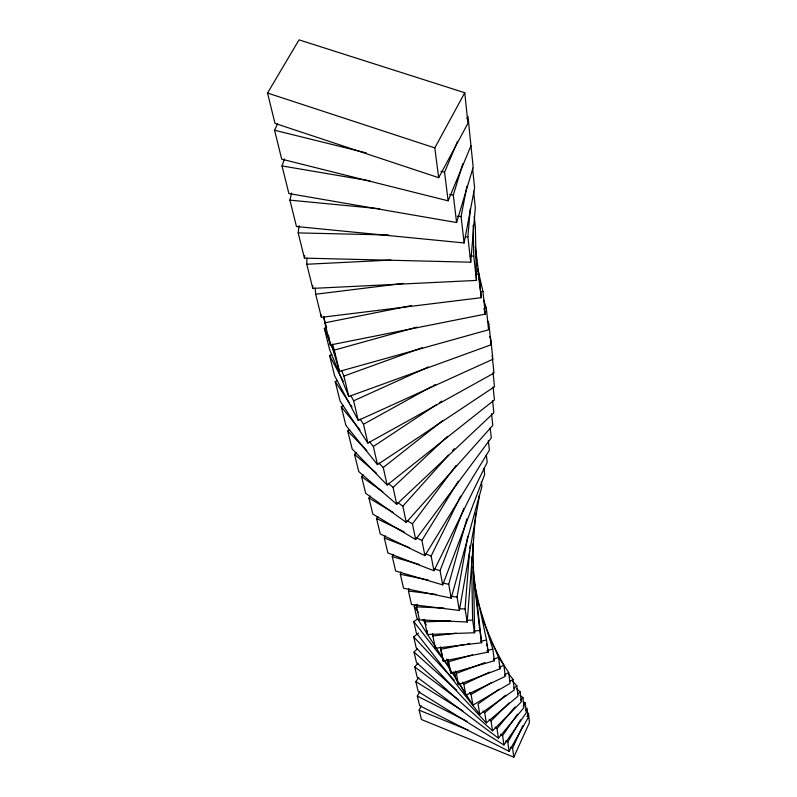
<?xml version="1.0" encoding="UTF-8"?>
<svg xmlns="http://www.w3.org/2000/svg" width="797" height="797" viewBox="0 0 797 797"><rect width="100%" height="100%" fill="white"/><g stroke="black" fill="none" stroke-linecap="round" stroke-linejoin="round"><path stroke-width="1.2" d="M474.225 216.186L475.361 226.976L476.437 280.414L312.763 288.394L312.813 285.914M312.763 288.394L306.775 264.255L306.925 258.118M416.831 604.415L416.612 606.886L419.471 619.917L467.181 621.999L475.67 513.138M467.181 621.999L465.05 608.968L469.632 550.787M469.822 548.316L470.021 545.835M299.114 225.621L298.168 232.903L304.434 258.128L470.728 262.203L475.321 207.788L473.597 191.16M470.728 262.203L467.879 236.839L470.3 208.635M304.434 258.128L304.753 255.678M408.911 588.604L408.453 591.025L411.481 604.495L459.371 610.462L457.079 597.043L467.809 536.182M459.371 610.462L478.977 498.583L478.658 496.123M291.612 192.984L289.909 200.137L296.464 226.527L464.123 242.946L474.613 187.933L472.581 168.187M464.123 242.946L461.074 216.585L466.912 186.259M401.021 571.887L400.323 574.278L403.521 588.196L451.202 598.099L481.936 486.519L481.338 481.846M451.202 598.099L448.741 584.281L466.853 518.897M284.469 158.942L282.028 165.935L288.883 193.551L456.601 222.532L473.179 167.31L467.969 116.432L467.012 118.713M456.601 222.532L453.304 195.096L462.868 163.584M393.18 554.304L392.273 556.615L395.641 571.011L442.704 584.868L484.686 474.434L483.958 468.427M442.704 584.868L440.074 570.612L463.854 508.376M277.655 123.615L274.557 130.24L281.71 159.171L448.123 200.824L470.967 145.821M448.123 200.824L444.567 172.252L457.458 141.497M421.264 705.763L419.142 710.167L421.444 719.532L513.776 757.15L512.601 748.144L522.862 725.629M526.966 716.623L528.501 713.245L529.467 722.62L513.776 757.15M385.449 535.813L384.323 538.025L387.87 552.939L433.937 570.732L487.206 462.32L486.329 454.898M433.937 570.732L431.117 556.017L460.676 496.142M438.679 177.701L467.909 123.346L464.761 92.731L299.034 39.85L267.533 93.04L274.985 123.366L438.679 177.701L434.813 147.903L464.761 92.731M419.84 691.766L417.299 696.04L419.65 705.684L509.054 751.302L507.809 742.097L520.481 719.86M525.91 710.336L527.116 708.214L528.112 717.778L509.054 751.302M377.848 516.426L376.543 518.518L380.259 533.97L424.911 555.639L489.418 450.136L488.342 440.671M424.911 555.639L421.902 540.436L458.285 481.189M418.684 677.659L415.825 681.624L418.216 691.557L503.933 744.986L502.608 735.581L517.482 714.192M523.151 706.042L525.273 702.994L523.161 701.699M503.933 744.986L526.299 712.747L525.273 702.994M370.446 496.093L368.941 498.065L372.847 514.085L415.675 539.559L491.301 437.842L490.215 428.099M415.675 539.559L412.457 523.828L456.113 465.378M417.987 663.194L414.739 666.95L417.17 677.191L498.424 738.171L524.018 707.507L522.952 697.544L519.973 695.343M498.424 738.171L497.009 728.548L515.091 706.939M520.59 700.354L522.952 697.544M363.253 474.853L361.589 476.676L365.674 493.303L406.271 522.443L492.795 425.409L491.53 413.693M406.271 522.443L402.844 506.175L448.532 455.147M452.676 450.514L454.34 448.651M516.416 688.538L520.132 691.816L521.258 701.988L492.556 730.819L491.042 720.966L509.014 702.954M517.562 694.386L520.132 691.816M492.556 730.819L416.502 662.596L414.032 652.046L417.538 648.628M356.329 452.646L354.496 454.34L358.77 471.595L396.737 504.282L493.861 412.776L492.576 400.702M396.737 504.282L393.09 487.415L447.506 436.367M512.581 681.305L516.825 685.769L518.01 696.17L486.329 722.879L484.715 712.777L505.487 695.303M513.985 688.15L516.825 685.769M486.329 722.879L416.223 647.792L413.713 636.923L418.395 633.087M349.684 429.523L347.721 431.047L352.174 448.98L387.133 485.024L494.449 399.905L493.104 387.073M387.133 485.024L383.247 467.53L442.743 420.527M417.837 618.821L413.782 621.61L416.323 632.818L479.784 714.321L514.264 689.983L513.009 679.353L508.386 673.535M499.032 689.196L478.061 703.97L479.784 714.321M510.02 681.465L513.009 679.353M343.368 405.454L341.285 406.809L345.928 425.459L377.479 464.641L494.499 386.734L493.014 372.289M377.479 464.641L373.365 446.489L436.567 404.577M439.675 402.515L441.747 401.14M458.235 682.212L472.94 705.116L510.03 683.408L508.695 672.519L499.221 658.103M472.94 705.116L471.097 694.496L491.51 682.561M504.401 675.029L508.695 672.519M442.863 658.272L416.791 617.685L414.221 606.128L417.389 604.315M337.4 380.428L335.228 381.624L340.05 401.011L367.885 443.092L493.971 373.106L492.167 355.552M367.885 443.092L363.512 424.233L430.988 386.914M433.16 385.718L435.341 384.513M491.619 642.233L503.883 665.226L505.308 676.364L465.837 695.223L463.864 684.314L489.438 672.12M499.44 667.348L503.883 665.226M331.831 354.456L329.569 355.472L334.571 375.656L358.261 420.408L492.855 359.258L490.763 338.715L489.507 336.563M358.261 420.408L353.639 400.801L428.427 366.929M483.221 620.913L498.563 657.386L500.078 668.803L458.484 684.613L456.382 673.405L484.885 662.586M494.01 659.119L498.563 657.386M326.67 327.527L324.349 328.364L329.53 349.385L348.787 396.507L491.062 344.812L488.89 323.572L487.365 320.235M348.787 396.507L343.896 376.094L422.241 347.711M476.925 598.437L492.785 649.047L494.399 660.753L450.943 673.266L448.691 661.729L472.531 654.875M486.828 650.76L492.785 649.047M483.51 299.642L486.3 307.811L488.561 329.789L339.452 371.372L334.292 350.112L416.881 327.129M483.909 308.479L486.3 307.811M464.88 644.424L440.841 649.266L443.222 661.141L488.252 652.076L486.519 640.071L474.504 583.414M467.281 643.946L469.692 643.458M480.511 641.276L486.519 640.071M323.761 316.837L324.877 322.835L411.202 305.64M480.511 291.841L482.942 291.363L477.722 268.798M324.877 322.835L330.307 344.991L485.323 314.108L482.942 291.363M315.194 288.066L315.692 294.223L403.412 283.403M476.307 274.417L478.778 274.118L475.41 247.1M315.692 294.223L321.39 317.345L481.288 297.68L478.778 274.118M432.592 633.535L432.841 635.986L456.322 633.207M473.617 631.154L479.794 630.427L481.647 642.761L435.381 648.23L432.841 635.986M306.775 264.255L390.889 260.081M470.061 256.156L473.767 255.976L476.437 280.414M424.741 619.399L424.751 621.869L450.534 620.903M466.494 620.305L472.631 620.076L474.623 632.748L427.451 634.492L424.751 621.869M298.168 232.903L388.597 234.995M465.398 236.779L467.879 236.839M416.612 606.886L443.939 608.061M460.078 608.749L465.05 608.968M289.909 200.137L379.8 208.774M457.378 216.226L461.074 216.585M408.453 591.025L436.417 594.492M451.002 596.295L457.079 597.043M282.028 165.935L370.117 180.929M449.638 194.468L453.304 195.096M400.323 574.278L428.168 580.027M442.694 583.025L448.741 584.281M274.557 130.24L366.192 152.885M440.95 171.355L444.567 172.252M392.273 556.615L419.092 564.465M434.245 568.909L440.074 570.612M267.533 93.04L434.813 147.903M384.323 538.025L409.439 547.678M425.409 553.825L431.117 556.017M419.142 710.167L468.158 730.082M510.329 747.217L512.601 748.144M376.543 518.518L404.199 531.878M416.363 537.756L421.902 540.436M417.299 696.04L466.972 721.315M505.607 740.981L507.809 742.097M368.941 498.065L393.359 512.521M407.147 520.69L412.457 523.828M415.825 681.624L462.878 710.874M500.516 734.286L502.608 735.581M361.589 476.676L382.719 491.779M397.813 502.568L402.844 506.175M414.739 666.95L458.355 699.607M495.027 727.063L497.009 728.548M354.496 454.34L376.144 472.89M388.378 483.38L393.09 487.415M414.032 652.046L456.711 690.242M489.189 719.302L491.042 720.966M347.721 431.047L366.789 450.624M378.914 463.087L383.247 467.53M413.713 636.923L454.29 680.269M483.022 710.974L484.715 712.777M341.285 406.809L360.065 430.041M369.449 441.648L373.365 446.489M413.782 621.61L448.213 665.734M335.228 381.624L349.375 402.923M350.72 404.956L352.065 406.988M360.144 419.162L363.512 424.233M414.221 606.128L418.236 612.365M422.918 619.638L426.265 624.838M469.762 692.414L471.097 694.496M444.198 660.354L456.9 680.13M329.569 355.472L343.328 381.374M350.77 395.402L353.639 400.801M462.708 682.102L463.864 684.314M454.35 673.126L455.505 675.338M459.52 683.069L465.837 695.223M499.121 666.521L500.078 668.803M324.349 328.364L335.049 354.506M341.564 370.416L343.896 376.094M455.446 671.114L456.382 673.405M453.344 671.991L458.484 684.613M493.662 658.402L494.399 660.753M447.984 659.368L448.691 661.729M446.669 659.069L450.943 673.266M332.538 344.184L334.292 350.112M326.312 326.89L323.512 316.439M331.492 344.443L339.452 371.372M484.217 309.306L485.323 314.108M476.755 597.82L477.772 602.642M486.459 643.637L486.977 646.048M487.485 648.459L488.252 652.076M440.352 646.855L443.222 661.141M328.494 335.298L330.307 344.991M475.401 250.427L475.859 254.064M476.158 256.485L476.606 260.121M477.064 263.757L477.363 266.178M477.821 269.814L478.27 273.451M478.569 275.872L481.288 297.68M472.98 566.797L481.647 642.761M473.089 571.618L479.794 630.427M435.132 645.779L435.381 648.23M321.201 314.915L321.39 317.345M473.169 225.192L473.767 255.976M473.019 543.783L474.623 632.748M471.525 557.043L472.631 620.076M427.431 630.786L427.451 634.492"/></g></svg>
